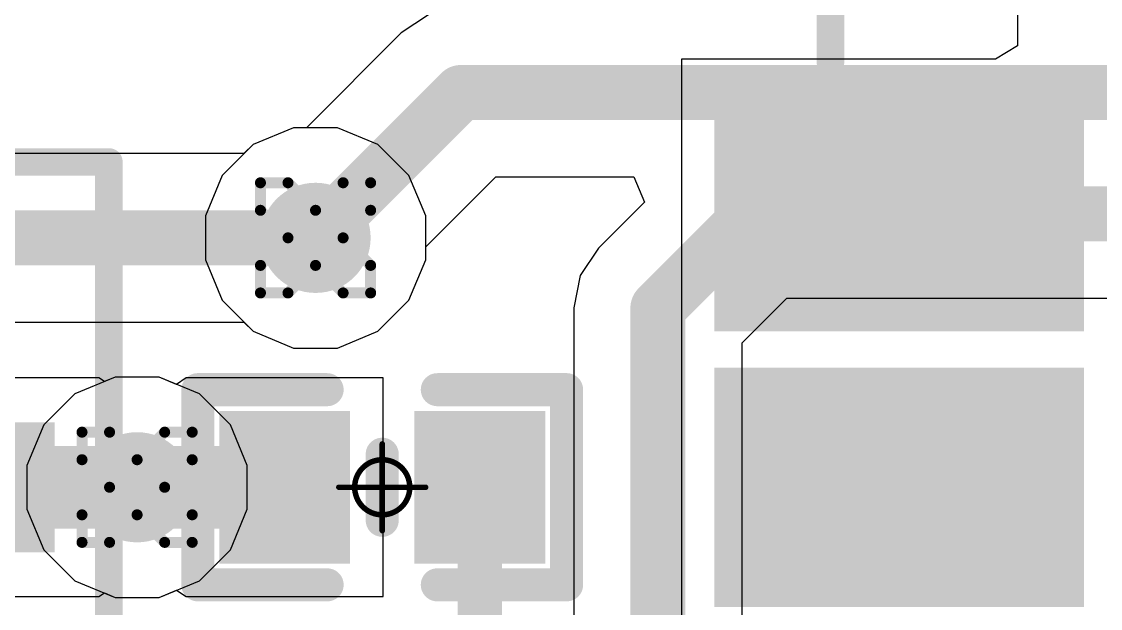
# Model space of a CAD drawing. Header units: inches. Extents: x -13 to 356, y -4 to 120.
# Drawn here: x 9.182 to 14.156, y 33.239 to 35.944 of the extents above; entities that cross this region are included whole.
import ezdxf

# ---------------------------------------------------------------- set-up
doc = ezdxf.new("R2010")
doc.units = ezdxf.units.IN
for name, color, linetype in [('Bottom Layer', 5, 'Continuous'), ('Bottom Overlay', 54, 'Continuous'), ('Bottom Paste', 16, 'Continuous'), ('Bottom Solder', 6, 'Continuous'), ('Drill Drawing', 1, 'Continuous'), ('GND', 16, 'Continuous'), ('Mechanical 15', 56, 'Continuous'), ('POWER', 76, 'Continuous'), ('Top Layer', 1, 'Continuous'), ('Top Overlay', 2, 'Continuous'), ('Top Paste', 8, 'Continuous'), ('Top Solder', 216, 'Continuous'), ('Via Holes', 16, 'Continuous')]:
    doc.layers.add(name, color=color, linetype=linetype)

# ---------------------------------------------------------------- blocks, each defined once
blk = doc.blocks.new('41_SMD_M______19')
at = {"layer": 'Top Layer'}
for points in [[(-7.42999911, -9.62999979), (-7.42999911, -8.13000025), (-6.52999837, -8.13000025), (-6.52999837, -9.62999979)], [(-6.159999109999999, -9.62999979), (-6.159999109999999, -8.13000025), (-5.25999837, -8.13000025), (-5.25999837, -9.62999979)]]:
    blk.add_hatch(color=1, dxfattribs=at).paths.add_polyline_path(points)
at = {"layer": 'Top Paste'}
for points in [[(-7.42999911, -9.62999979), (-7.42999911, -8.13000025), (-6.52999837, -8.13000025), (-6.52999837, -9.62999979)], [(-6.159999109999999, -9.62999979), (-6.159999109999999, -8.13000025), (-5.25999837, -8.13000025), (-5.25999837, -9.62999979)]]:
    blk.add_hatch(color=8, dxfattribs=at).paths.add_polyline_path(points)
at = {"layer": 'Top Solder'}
for points in [[(-7.53159911, -9.731599789999999), (-7.53159911, -8.02840025), (-6.42839837, -8.02840025), (-6.42839837, -9.731599789999999)], [(-6.26159911, -9.731599789999999), (-6.26159911, -8.02840025), (-5.15839837, -8.02840025), (-5.15839837, -9.731599789999999)]]:
    blk.add_hatch(color=216, dxfattribs=at).paths.add_polyline_path(points)
at = {"layer": 'Top Overlay'}
blk.add_lwpolyline([(-7.66879848, -9.19680152, 0.127, 0.127, 0), (-9.0637995, -9.19680152, 0.127, 0.127, 0)], format="xyseb", dxfattribs=at)
blk.add_lwpolyline([(-7.700548479999999, -9.19680152, 0.0635, 0.0635, 1), (-7.637048480000001, -9.19680152, 0.0635, 0.0635, 1)], format="xyseb", close=True, dxfattribs=at)
blk = doc.blocks.new('VL53L5CXV0GC_1_B_20')
at = {"layer": 'Bottom Layer'}
blk.add_hatch(color=5, dxfattribs=at).paths.add_polyline_path([(-2.8999815, 0.2498725), (-2.3999825, 0.2498725), (-2.3999825, -0.2501265), (-2.8999815, -0.2501265)])
at = {"layer": 'Bottom Paste'}
blk.add_hatch(color=16, dxfattribs=at).paths.add_polyline_path([(-2.8999815, 0.2498725), (-2.3999825, 0.2498725), (-2.3999825, -0.2501265), (-2.8999815, -0.2501265)])
at = {"layer": 'Bottom Solder'}
blk.add_hatch(color=6, dxfattribs=at).paths.add_polyline_path([(-2.9499814, 0.2998724), (-2.3499826, 0.2998724), (-2.3499826, -0.3001264), (-2.9499814, -0.3001264)])
at = {"layer": 'Bottom Overlay'}
for points in [[(-3.1999174, 1.4999716, 0.127, 0.127, 0), (-3.1999174, -1.5000224, 0.127, 0.127, 0)], [(-2.725039, -1.50001986, 0.127, 0.127, 0), (-3.1999174, -1.5000224, 0.127, 0.127, 0)]]:
    blk.add_lwpolyline(points, format="xyseb", dxfattribs=at)
blk.add_lwpolyline([(-3.2316674, -1.5000224, 0.0635, 0.0635, 1), (-3.1681674, -1.5000224, 0.0635, 0.0635, 1)], format="xyseb", close=True, dxfattribs=at)
blk.add_lwpolyline([(-3.2316674, -1.5000224, 0.0635, 0.0635, 1), (-3.1681674, -1.5000224, 0.0635, 0.0635, 1)], format="xyseb", close=True, dxfattribs=at)
blk = doc.blocks.new('C_0402_L_B_45')
at = {"layer": 'Bottom Layer'}
for points in [[(-0.65000124, 0.2499995), (-0.25000204, 0.2499995), (-0.25000204, -0.2499995), (-0.65000124, -0.2499995)], [(0.24991822, 0.25008332), (0.64991742, 0.25008332), (0.64991742, -0.24991568), (0.24991822, -0.24991568)]]:
    blk.add_hatch(color=5, dxfattribs=at).paths.add_polyline_path(points)
at = {"layer": 'Bottom Paste'}
for points in [[(-0.65000124, 0.2499995), (-0.25000204, 0.2499995), (-0.25000204, -0.2499995), (-0.65000124, -0.2499995)], [(0.24991822, 0.25008332), (0.64991742, 0.25008332), (0.64991742, -0.24991568), (0.24991822, -0.24991568)]]:
    blk.add_hatch(color=16, dxfattribs=at).paths.add_polyline_path(points)
at = {"layer": 'Bottom Solder'}
for points in [[(-0.75160124, 0.3515995), (-0.14840204, 0.3515995), (-0.14840204, -0.3515995), (-0.75160124, -0.3515995)], [(0.14831822, 0.35168332), (0.75151742, 0.35168332), (0.75151742, -0.3515156799999999), (0.14831822, -0.3515156799999999)]]:
    blk.add_hatch(color=6, dxfattribs=at).paths.add_polyline_path(points)
at = {"layer": 'Bottom Overlay'}
for points in [[(-0.84991956, 0.44991782, 0.1524, 0.1524, 0), (-0.8497569999999999, 0.45008038, 0.1524, 0.1524, 0)], [(-0.84991956, 0.44991782, 0.1524, 0.1524, 0), (-0.254, 0.44991782, 0.1524, 0.1524, 0)], [(-0.84991956, -0.44991782, 0.1524, 0.1524, 0), (-0.84991956, 0.44991782, 0.1524, 0.1524, 0)], [(0.254, 0.44991782, 0.1524, 0.1524, 0), (0.84991956, 0.44991782, 0.1524, 0.1524, 0)], [(0.84991956, -0.44991782, 0.1524, 0.1524, 0), (0.84991956, 0.45008038, 0.1524, 0.1524, 0)], [(0, -0.15239746, 0.1524, 0.1524, 0), (0, 0.15239746, 0.1524, 0.1524, 0)], [(-0.84991956, -0.44991782, 0.1524, 0.1524, 0), (-0.254, -0.44991782, 0.1524, 0.1524, 0)], [(0.254, -0.44991782, 0.1524, 0.1524, 0), (0.84991956, -0.44991782, 0.1524, 0.1524, 0)]]:
    blk.add_lwpolyline(points, format="xyseb", dxfattribs=at)
for points in [[(-0.8880195599999998, 0.44991782, 0.0762, 0.0762, 1), (-0.81181956, 0.44991782, 0.0762, 0.0762, 1)], [(-0.8880195599999998, 0.44991782, 0.0762, 0.0762, 1), (-0.81181956, 0.44991782, 0.0762, 0.0762, 1)], [(-0.8880195599999998, 0.44991782, 0.0762, 0.0762, 1), (-0.81181956, 0.44991782, 0.0762, 0.0762, 1)], [(-0.8878569999999999, 0.45008038, 0.0762, 0.0762, 1), (-0.8116569999999999, 0.45008038, 0.0762, 0.0762, 1)], [(-0.2921, 0.44991782, 0.0762, 0.0762, 1), (-0.2159, 0.44991782, 0.0762, 0.0762, 1)], [(0.2159, 0.44991782, 0.0762, 0.0762, 1), (0.2921, 0.44991782, 0.0762, 0.0762, 1)], [(0.81181956, 0.45008038, 0.0762, 0.0762, 1), (0.8880195599999998, 0.45008038, 0.0762, 0.0762, 1)], [(0.81181956, 0.44991782, 0.0762, 0.0762, 1), (0.8880195599999998, 0.44991782, 0.0762, 0.0762, 1)], [(-0.0381, 0.15239746, 0.0762, 0.0762, 1), (0.0381, 0.15239746, 0.0762, 0.0762, 1)], [(-0.0381, -0.15239746, 0.0762, 0.0762, 1), (0.0381, -0.15239746, 0.0762, 0.0762, 1)], [(-0.8880195599999998, -0.44991782, 0.0762, 0.0762, 1), (-0.81181956, -0.44991782, 0.0762, 0.0762, 1)], [(-0.8880195599999998, -0.44991782, 0.0762, 0.0762, 1), (-0.81181956, -0.44991782, 0.0762, 0.0762, 1)], [(-0.2921, -0.44991782, 0.0762, 0.0762, 1), (-0.2159, -0.44991782, 0.0762, 0.0762, 1)], [(0.2159, -0.44991782, 0.0762, 0.0762, 1), (0.2921, -0.44991782, 0.0762, 0.0762, 1)], [(0.81181956, -0.44991782, 0.0762, 0.0762, 1), (0.8880195599999998, -0.44991782, 0.0762, 0.0762, 1)], [(0.81181956, -0.44991782, 0.0762, 0.0762, 1), (0.8880195599999998, -0.44991782, 0.0762, 0.0762, 1)]]:
    blk.add_lwpolyline(points, format="xyseb", close=True, dxfattribs=at)
at = {"layer": 'Mechanical 15'}
for points in [[(0, -0.20000214, 0.0254, 0.0254, 0), (0, 0.20000214, 0.0254, 0.0254, 0)], [(-0.20000214, 0, 0.0254, 0.0254, 0), (0.20000214, 0, 0.0254, 0.0254, 0)]]:
    blk.add_lwpolyline(points, format="xyseb", dxfattribs=at)
for points in [[(-0.00635, 0.20000214, 0.0127, 0.0127, 1), (0.00635, 0.20000214, 0.0127, 0.0127, 1)], [(0.127, 0, 0.0254, 0.0254, 1), (-0.127, 0, 0.0254, 0.0254, 1)], [(-0.20635214, 0, 0.0127, 0.0127, 1), (-0.19365214, 0, 0.0127, 0.0127, 1)], [(-0.13335, 0, 0.0127, 0.0127, 1), (-0.12065, 0, 0.0127, 0.0127, 1)], [(0.12065, 0, 0.0127, 0.0127, 1), (0.13335, 0, 0.0127, 0.0127, 1)], [(0.19365214, 0, 0.0127, 0.0127, 1), (0.20635214, 0, 0.0127, 0.0127, 1)], [(-0.00635, -0.20000214, 0.0127, 0.0127, 1), (0.00635, -0.20000214, 0.0127, 0.0127, 1)]]:
    blk.add_lwpolyline(points, format="xyseb", close=True, dxfattribs=at)

msp = doc.modelspace()

# ---------------------------------------------------------------- hatches: boundary and pattern name
at = {"layer": 'Bottom Layer'}
h = msp.add_hatch(color=5, dxfattribs=at)
edge = h.paths.add_edge_path()
edge.add_arc((10.537317, 34.94709038), 0.254, 0, 360)
h = msp.add_hatch(color=5, dxfattribs=at)
edge = h.paths.add_edge_path()
edge.add_arc((9.71467958, 33.7971257), 0.254, 0, 360)
at = {"layer": 'GND'}
h = msp.add_hatch(color=16, dxfattribs=at)
edge = h.paths.add_edge_path()
edge.add_arc((10.537317, 34.94709038), 0.254, 0, 360)
h = msp.add_hatch(color=16, dxfattribs=at)
edge = h.paths.add_edge_path()
edge.add_arc((9.71467958, 33.7971257), 0.254, 0, 360)
at = {"layer": 'POWER'}
h = msp.add_hatch(color=76, dxfattribs=at)
edge = h.paths.add_edge_path()
edge.add_arc((10.537317, 34.94709038), 0.254, 0, 360)
h = msp.add_hatch(color=76, dxfattribs=at)
edge = h.paths.add_edge_path()
edge.add_arc((9.71467958, 33.7971257), 0.254, 0, 360)
at = {"layer": 'Top Layer'}
h = msp.add_hatch(color=1, dxfattribs=at)
edge = h.paths.add_edge_path()
edge.add_arc((10.537317, 34.94709038), 0.254, 0, 360)
h = msp.add_hatch(color=1, dxfattribs=at)
edge = h.paths.add_edge_path()
edge.add_arc((9.71467958, 33.7971257), 0.254, 0, 360)
at = {"layer": 'Via Holes'}
h = msp.add_hatch(color=7, dxfattribs=at)
edge = h.paths.add_edge_path()
edge.add_arc((10.537317, 34.94709038), 0.127, 0, 360)
h = msp.add_hatch(color=7, dxfattribs=at)
edge = h.paths.add_edge_path()
edge.add_arc((9.71467958, 33.7971257), 0.127, 0, 360)

# ---------------------------------------------------------------- linework, layer by layer
at = {"layer": 'Bottom Layer'}
for p, q in [((11.05870026, 35.9760266), (10.93267308, 35.89181798)), ((10.93267308, 35.89181798), (10.49594548, 35.45509037999999)), ((10.43627072, 35.45509037999999), (10.24955786, 35.37775246)), ((10.49594548, 35.45509037999999), (10.43627072, 35.45509037999999)), ((10.24955786, 35.37775246), (10.10665492, 35.23484952)), ((10.10665492, 35.23484952), (10.029317, 35.04813666)), ((11.045317, 34.90571886), (11.3682653, 35.22866715999999)), ((11.3682653, 35.22866715999999), (12.005056, 35.22866715999999)), ((12.005056, 35.22866715999999), (12.05365636, 35.1113344)), ((12.05365636, 35.1113344), (11.84111424, 34.89878974)), ((10.029317, 35.04813666), (10.029317, 34.8460441)), ((11.045317, 34.8460441), (11.045317, 34.90571886)), ((11.84111424, 34.89878974), (11.75690562, 34.77276256)), ((10.029317, 34.8460441), (10.10665492, 34.65933124)), ((10.96797908, 34.65933124), (11.045317, 34.8460441)), ((11.75690562, 34.77276256), (11.72733494, 34.62410398)), ((12.50426506, 34.46319752), (12.71054608, 34.669476)), ((12.71054608, 34.669476), (15.08301276, 34.669476)), ((10.10665492, 34.65933124), (10.24955786, 34.5164283)), ((10.82507614, 34.5164283), (10.96797908, 34.65933124)), ((11.72733494, 34.62410398), (11.72733494, 32.0268854)), ((10.24955786, 34.5164283), (10.43627072, 34.43909038)), ((10.63836328, 34.43909038), (10.82507614, 34.5164283)), ((10.43627072, 34.43909038), (10.63836328, 34.43909038)), ((12.50426506, 31.86597893999999), (12.50426506, 34.46319752)), ((9.53863472, 34.3011252), (8.53063572, 34.3011252)), ((9.56364102, 34.28441708), (9.53863472, 34.30112774)), ((9.53863472, 34.30112774), (9.53863472, 34.3011252)), ((9.613633299999998, 34.3051257), (9.56364102, 34.28441708)), ((9.815725859999999, 34.3051257), (9.613633299999998, 34.3051257)), ((9.89658422, 34.27163326), (9.815725859999999, 34.3051257)), ((9.94072434, 34.30112774), (9.89658422, 34.27163326)), ((9.94072434, 34.3011252), (9.94072434, 34.30112774)), ((10.84872354, 34.3011252), (9.94072434, 34.3011252)), ((10.84872354, 33.2931262), (10.84872354, 34.3011252)), ((8.53063572, 33.2931262), (9.53863472, 33.2931262)), ((9.53863472, 33.29312366), (9.56364102, 33.30983432)), ((9.53863472, 33.2931262), (9.53863472, 33.29312366)), ((9.56364102, 33.30983432), (9.613633299999998, 33.2891257)), ((9.613633299999998, 33.2891257), (9.815725859999999, 33.2891257)), ((9.815725859999999, 33.2891257), (9.89658422, 33.32261814)), ((9.89658422, 33.32261814), (9.94072434, 33.29312366)), ((9.94072434, 33.29312366), (9.94072434, 33.2931262)), ((9.94072434, 33.2931262), (10.84872354, 33.2931262))]:
    msp.add_line(p, q, dxfattribs=at)
for points in [[(10.537317, 34.94709038, 0.254, 0.254, 0), (11.20735884, 35.61713222, 0.254, 0.254, 0)], [(11.20735884, 35.61713222, 0.254, 0.254, 0), (22.098, 35.61713222, 0.254, 0.254, 0)], [(12.1158, 34.62410398, 0.254, 0.254, 0), (12.54963708, 35.05794106, 0.254, 0.254, 0)], [(12.54963708, 35.05794106, 0.254, 0.254, 0), (20.83672236, 35.05794106, 0.254, 0.254, 0)], [(12.1158, 31.86597893999999, 0.254, 0.254, 0), (12.1158, 34.62410398, 0.254, 0.254, 0)], [(9.03463522, 33.7971257, 0.3809999999999999, 0.3809999999999999, 0), (10.39472394, 33.7971257, 0.3809999999999999, 0.3809999999999999, 0)], [(11.2946434, 32.7236455, 0.2032, 0.2032, 0), (11.2946434, 33.79720952, 0.2032, 0.2032, 0)]]:
    msp.add_lwpolyline(points, format="xyseb", dxfattribs=at)
for points in [[(11.14385884, 35.61713222, 0.127, 0.127, 1), (11.27085884, 35.61713222, 0.127, 0.127, 1)], [(11.14385884, 35.61713222, 0.127, 0.127, 1), (11.27085884, 35.61713222, 0.127, 0.127, 1)], [(12.48613708, 35.05794106, 0.127, 0.127, 1), (12.61313708, 35.05794106, 0.127, 0.127, 1)], [(12.48613708, 35.05794106, 0.127, 0.127, 1), (12.61313708, 35.05794106, 0.127, 0.127, 1)], [(10.473817, 34.94709038, 0.127, 0.127, 1), (10.600817, 34.94709038, 0.127, 0.127, 1)], [(12.0523, 34.62410398, 0.127, 0.127, 1), (12.1793, 34.62410398, 0.127, 0.127, 1)], [(12.0523, 34.62410398, 0.127, 0.127, 1), (12.1793, 34.62410398, 0.127, 0.127, 1)], [(8.939385219999998, 33.7971257, 0.1905, 0.1905, 1), (9.129885219999998, 33.7971257, 0.1905, 0.1905, 1)], [(10.29947394, 33.7971257, 0.1905, 0.1905, 1), (10.48997394, 33.7971257, 0.1905, 0.1905, 1)], [(11.2438434, 33.79720952, 0.1016, 0.1016, 1), (11.3454434, 33.79720952, 0.1016, 0.1016, 1)]]:
    msp.add_lwpolyline(points, format="xyseb", close=True, dxfattribs=at)
at = {"layer": 'Drill Drawing'}
for points in [[(10.283317, 35.07409038, 0.0508, 0.0508, 0), (10.283317, 35.20109038, 0.0508, 0.0508, 0)], [(10.283317, 35.20109038, 0.0508, 0.0508, 0), (10.410317, 35.20109038, 0.0508, 0.0508, 0)], [(10.410317, 35.20109038, 0.0508, 0.0508, 0), (10.537317, 35.07409038, 0.0508, 0.0508, 0)], [(10.537317, 35.07409038, 0.0508, 0.0508, 0), (10.664317, 35.20109038, 0.0508, 0.0508, 0)], [(10.664317, 35.20109038, 0.0508, 0.0508, 0), (10.791317, 35.20109038, 0.0508, 0.0508, 0)], [(10.791317, 35.07409038, 0.0508, 0.0508, 0), (10.791317, 35.20109038, 0.0508, 0.0508, 0)], [(10.283317, 35.07409038, 0.0508, 0.0508, 0), (10.410317, 34.94709038, 0.0508, 0.0508, 0)], [(10.664317, 34.94709038, 0.0508, 0.0508, 0), (10.791317, 35.07409038, 0.0508, 0.0508, 0)], [(10.283317, 34.82009038, 0.0508, 0.0508, 0), (10.410317, 34.94709038, 0.0508, 0.0508, 0)], [(10.664317, 34.94709038, 0.0508, 0.0508, 0), (10.791317, 34.82009038, 0.0508, 0.0508, 0)], [(10.283317, 34.69309037999999, 0.0508, 0.0508, 0), (10.283317, 34.82009038, 0.0508, 0.0508, 0)], [(10.410317, 34.69309037999999, 0.0508, 0.0508, 0), (10.537317, 34.82009038, 0.0508, 0.0508, 0)], [(10.537317, 34.82009038, 0.0508, 0.0508, 0), (10.664317, 34.69309037999999, 0.0508, 0.0508, 0)], [(10.791317, 34.69309037999999, 0.0508, 0.0508, 0), (10.791317, 34.82009038, 0.0508, 0.0508, 0)], [(10.283317, 34.69309037999999, 0.0508, 0.0508, 0), (10.410317, 34.69309037999999, 0.0508, 0.0508, 0)], [(10.664317, 34.69309037999999, 0.0508, 0.0508, 0), (10.791317, 34.69309037999999, 0.0508, 0.0508, 0)], [(9.460679579999999, 33.9241257, 0.0508, 0.0508, 0), (9.460679579999999, 34.0511257, 0.0508, 0.0508, 0)], [(9.460679579999999, 34.0511257, 0.0508, 0.0508, 0), (9.58767958, 34.0511257, 0.0508, 0.0508, 0)], [(9.58767958, 34.0511257, 0.0508, 0.0508, 0), (9.71467958, 33.9241257, 0.0508, 0.0508, 0)], [(9.71467958, 33.9241257, 0.0508, 0.0508, 0), (9.841679580000001, 34.0511257, 0.0508, 0.0508, 0)], [(9.841679580000001, 34.0511257, 0.0508, 0.0508, 0), (9.968679579999998, 34.0511257, 0.0508, 0.0508, 0)], [(9.968679579999998, 33.9241257, 0.0508, 0.0508, 0), (9.968679579999998, 34.0511257, 0.0508, 0.0508, 0)], [(9.460679579999999, 33.9241257, 0.0508, 0.0508, 0), (9.58767958, 33.7971257, 0.0508, 0.0508, 0)], [(9.841679580000001, 33.7971257, 0.0508, 0.0508, 0), (9.968679579999998, 33.9241257, 0.0508, 0.0508, 0)], [(9.460679579999999, 33.67012569999999, 0.0508, 0.0508, 0), (9.58767958, 33.7971257, 0.0508, 0.0508, 0)], [(9.841679580000001, 33.7971257, 0.0508, 0.0508, 0), (9.968679579999998, 33.67012569999999, 0.0508, 0.0508, 0)], [(9.460679579999999, 33.5431257, 0.0508, 0.0508, 0), (9.460679579999999, 33.67012569999999, 0.0508, 0.0508, 0)], [(9.58767958, 33.5431257, 0.0508, 0.0508, 0), (9.71467958, 33.67012569999999, 0.0508, 0.0508, 0)], [(9.71467958, 33.67012569999999, 0.0508, 0.0508, 0), (9.841679580000001, 33.5431257, 0.0508, 0.0508, 0)], [(9.968679579999998, 33.5431257, 0.0508, 0.0508, 0), (9.968679579999998, 33.67012569999999, 0.0508, 0.0508, 0)], [(9.460679579999999, 33.5431257, 0.0508, 0.0508, 0), (9.58767958, 33.5431257, 0.0508, 0.0508, 0)], [(9.841679580000001, 33.5431257, 0.0508, 0.0508, 0), (9.968679579999998, 33.5431257, 0.0508, 0.0508, 0)]]:
    msp.add_lwpolyline(points, format="xyseb", dxfattribs=at)
for points in [[(10.270617, 35.20109038, 0.0254, 0.0254, 1), (10.296017, 35.20109038, 0.0254, 0.0254, 1)], [(10.270617, 35.20109038, 0.0254, 0.0254, 1), (10.296017, 35.20109038, 0.0254, 0.0254, 1)], [(10.397617, 35.20109038, 0.0254, 0.0254, 1), (10.423017, 35.20109038, 0.0254, 0.0254, 1)], [(10.397617, 35.20109038, 0.0254, 0.0254, 1), (10.423017, 35.20109038, 0.0254, 0.0254, 1)], [(10.651617, 35.20109038, 0.0254, 0.0254, 1), (10.677017, 35.20109038, 0.0254, 0.0254, 1)], [(10.651617, 35.20109038, 0.0254, 0.0254, 1), (10.677017, 35.20109038, 0.0254, 0.0254, 1)], [(10.778617, 35.20109038, 0.0254, 0.0254, 1), (10.804017, 35.20109038, 0.0254, 0.0254, 1)], [(10.778617, 35.20109038, 0.0254, 0.0254, 1), (10.804017, 35.20109038, 0.0254, 0.0254, 1)], [(10.270617, 35.07409038, 0.0254, 0.0254, 1), (10.296017, 35.07409038, 0.0254, 0.0254, 1)], [(10.270617, 35.07409038, 0.0254, 0.0254, 1), (10.296017, 35.07409038, 0.0254, 0.0254, 1)], [(10.524617, 35.07409038, 0.0254, 0.0254, 1), (10.550017, 35.07409038, 0.0254, 0.0254, 1)], [(10.524617, 35.07409038, 0.0254, 0.0254, 1), (10.550017, 35.07409038, 0.0254, 0.0254, 1)], [(10.778617, 35.07409038, 0.0254, 0.0254, 1), (10.804017, 35.07409038, 0.0254, 0.0254, 1)], [(10.778617, 35.07409038, 0.0254, 0.0254, 1), (10.804017, 35.07409038, 0.0254, 0.0254, 1)], [(10.397617, 34.94709038, 0.0254, 0.0254, 1), (10.423017, 34.94709038, 0.0254, 0.0254, 1)], [(10.397617, 34.94709038, 0.0254, 0.0254, 1), (10.423017, 34.94709038, 0.0254, 0.0254, 1)], [(10.651617, 34.94709038, 0.0254, 0.0254, 1), (10.677017, 34.94709038, 0.0254, 0.0254, 1)], [(10.651617, 34.94709038, 0.0254, 0.0254, 1), (10.677017, 34.94709038, 0.0254, 0.0254, 1)], [(10.270617, 34.82009038, 0.0254, 0.0254, 1), (10.296017, 34.82009038, 0.0254, 0.0254, 1)], [(10.270617, 34.82009038, 0.0254, 0.0254, 1), (10.296017, 34.82009038, 0.0254, 0.0254, 1)], [(10.524617, 34.82009038, 0.0254, 0.0254, 1), (10.550017, 34.82009038, 0.0254, 0.0254, 1)], [(10.524617, 34.82009038, 0.0254, 0.0254, 1), (10.550017, 34.82009038, 0.0254, 0.0254, 1)], [(10.778617, 34.82009038, 0.0254, 0.0254, 1), (10.804017, 34.82009038, 0.0254, 0.0254, 1)], [(10.778617, 34.82009038, 0.0254, 0.0254, 1), (10.804017, 34.82009038, 0.0254, 0.0254, 1)], [(10.270617, 34.69309037999999, 0.0254, 0.0254, 1), (10.296017, 34.69309037999999, 0.0254, 0.0254, 1)], [(10.270617, 34.69309037999999, 0.0254, 0.0254, 1), (10.296017, 34.69309037999999, 0.0254, 0.0254, 1)], [(10.397617, 34.69309037999999, 0.0254, 0.0254, 1), (10.423017, 34.69309037999999, 0.0254, 0.0254, 1)], [(10.397617, 34.69309037999999, 0.0254, 0.0254, 1), (10.423017, 34.69309037999999, 0.0254, 0.0254, 1)], [(10.651617, 34.69309037999999, 0.0254, 0.0254, 1), (10.677017, 34.69309037999999, 0.0254, 0.0254, 1)], [(10.651617, 34.69309037999999, 0.0254, 0.0254, 1), (10.677017, 34.69309037999999, 0.0254, 0.0254, 1)], [(10.778617, 34.69309037999999, 0.0254, 0.0254, 1), (10.804017, 34.69309037999999, 0.0254, 0.0254, 1)], [(10.778617, 34.69309037999999, 0.0254, 0.0254, 1), (10.804017, 34.69309037999999, 0.0254, 0.0254, 1)], [(9.44797958, 34.0511257, 0.0254, 0.0254, 1), (9.47337958, 34.0511257, 0.0254, 0.0254, 1)], [(9.44797958, 34.0511257, 0.0254, 0.0254, 1), (9.47337958, 34.0511257, 0.0254, 0.0254, 1)], [(9.574979579999999, 34.0511257, 0.0254, 0.0254, 1), (9.60037958, 34.0511257, 0.0254, 0.0254, 1)], [(9.574979579999999, 34.0511257, 0.0254, 0.0254, 1), (9.60037958, 34.0511257, 0.0254, 0.0254, 1)], [(9.82897958, 34.0511257, 0.0254, 0.0254, 1), (9.85437958, 34.0511257, 0.0254, 0.0254, 1)], [(9.82897958, 34.0511257, 0.0254, 0.0254, 1), (9.85437958, 34.0511257, 0.0254, 0.0254, 1)], [(9.95597958, 34.0511257, 0.0254, 0.0254, 1), (9.981379579999999, 34.0511257, 0.0254, 0.0254, 1)], [(9.95597958, 34.0511257, 0.0254, 0.0254, 1), (9.981379579999999, 34.0511257, 0.0254, 0.0254, 1)], [(9.44797958, 33.9241257, 0.0254, 0.0254, 1), (9.47337958, 33.9241257, 0.0254, 0.0254, 1)], [(9.44797958, 33.9241257, 0.0254, 0.0254, 1), (9.47337958, 33.9241257, 0.0254, 0.0254, 1)], [(9.70197958, 33.9241257, 0.0254, 0.0254, 1), (9.72737958, 33.9241257, 0.0254, 0.0254, 1)], [(9.70197958, 33.9241257, 0.0254, 0.0254, 1), (9.72737958, 33.9241257, 0.0254, 0.0254, 1)], [(9.95597958, 33.9241257, 0.0254, 0.0254, 1), (9.981379579999999, 33.9241257, 0.0254, 0.0254, 1)], [(9.95597958, 33.9241257, 0.0254, 0.0254, 1), (9.981379579999999, 33.9241257, 0.0254, 0.0254, 1)], [(9.574979579999999, 33.7971257, 0.0254, 0.0254, 1), (9.60037958, 33.7971257, 0.0254, 0.0254, 1)], [(9.574979579999999, 33.7971257, 0.0254, 0.0254, 1), (9.60037958, 33.7971257, 0.0254, 0.0254, 1)], [(9.82897958, 33.7971257, 0.0254, 0.0254, 1), (9.85437958, 33.7971257, 0.0254, 0.0254, 1)], [(9.82897958, 33.7971257, 0.0254, 0.0254, 1), (9.85437958, 33.7971257, 0.0254, 0.0254, 1)], [(9.44797958, 33.67012569999999, 0.0254, 0.0254, 1), (9.47337958, 33.67012569999999, 0.0254, 0.0254, 1)], [(9.44797958, 33.67012569999999, 0.0254, 0.0254, 1), (9.47337958, 33.67012569999999, 0.0254, 0.0254, 1)], [(9.70197958, 33.67012569999999, 0.0254, 0.0254, 1), (9.72737958, 33.67012569999999, 0.0254, 0.0254, 1)], [(9.70197958, 33.67012569999999, 0.0254, 0.0254, 1), (9.72737958, 33.67012569999999, 0.0254, 0.0254, 1)], [(9.95597958, 33.67012569999999, 0.0254, 0.0254, 1), (9.981379579999999, 33.67012569999999, 0.0254, 0.0254, 1)], [(9.95597958, 33.67012569999999, 0.0254, 0.0254, 1), (9.981379579999999, 33.67012569999999, 0.0254, 0.0254, 1)], [(9.44797958, 33.5431257, 0.0254, 0.0254, 1), (9.47337958, 33.5431257, 0.0254, 0.0254, 1)], [(9.44797958, 33.5431257, 0.0254, 0.0254, 1), (9.47337958, 33.5431257, 0.0254, 0.0254, 1)], [(9.574979579999999, 33.5431257, 0.0254, 0.0254, 1), (9.60037958, 33.5431257, 0.0254, 0.0254, 1)], [(9.574979579999999, 33.5431257, 0.0254, 0.0254, 1), (9.60037958, 33.5431257, 0.0254, 0.0254, 1)], [(9.82897958, 33.5431257, 0.0254, 0.0254, 1), (9.85437958, 33.5431257, 0.0254, 0.0254, 1)], [(9.82897958, 33.5431257, 0.0254, 0.0254, 1), (9.85437958, 33.5431257, 0.0254, 0.0254, 1)], [(9.95597958, 33.5431257, 0.0254, 0.0254, 1), (9.981379579999999, 33.5431257, 0.0254, 0.0254, 1)], [(9.95597958, 33.5431257, 0.0254, 0.0254, 1), (9.981379579999999, 33.5431257, 0.0254, 0.0254, 1)]]:
    msp.add_lwpolyline(points, format="xyseb", close=True, dxfattribs=at)
at = {"layer": 'GND'}
for p, q in [((10.43627072, 35.45509037999999), (10.24955786, 35.37775246)), ((10.63836328, 35.45509037999999), (10.43627072, 35.45509037999999)), ((10.82507614, 35.37775246), (10.63836328, 35.45509037999999)), ((10.24955786, 35.37775246), (10.10665492, 35.23484952)), ((10.96797908, 35.23484952), (10.82507614, 35.37775246)), ((10.10665492, 35.23484952), (10.029317, 35.04813666)), ((11.045317, 35.04813666), (10.96797908, 35.23484952)), ((10.029317, 35.04813666), (10.029317, 34.8460441)), ((11.045317, 34.8460441), (11.045317, 35.04813666)), ((10.029317, 34.8460441), (10.10665492, 34.65933124)), ((10.96797908, 34.65933124), (11.045317, 34.8460441)), ((10.10665492, 34.65933124), (10.24955786, 34.5164283)), ((10.82507614, 34.5164283), (10.96797908, 34.65933124)), ((10.24955786, 34.5164283), (10.43627072, 34.43909038)), ((10.63836328, 34.43909038), (10.82507614, 34.5164283)), ((10.43627072, 34.43909038), (10.63836328, 34.43909038)), ((9.613633299999998, 34.3051257), (9.42692044, 34.22778778)), ((9.815725859999999, 34.3051257), (9.613633299999998, 34.3051257)), ((10.00243872, 34.22778778), (9.815725859999999, 34.3051257)), ((9.42692044, 34.22778778), (9.2840175, 34.08488484)), ((10.14534166, 34.08488484), (10.00243872, 34.22778778)), ((9.2840175, 34.08488484), (9.20667958, 33.89817198)), ((10.22267958, 33.89817198), (10.14534166, 34.08488484)), ((9.20667958, 33.89817198), (9.20667958, 33.69607942)), ((10.22267958, 33.69607942), (10.22267958, 33.89817198)), ((9.20667958, 33.69607942), (9.2840175, 33.50936656)), ((10.14534166, 33.50936656), (10.22267958, 33.69607942)), ((9.2840175, 33.50936656), (9.42692044, 33.36646362)), ((10.00243872, 33.36646362), (10.14534166, 33.50936656)), ((9.42692044, 33.36646362), (9.613633299999998, 33.2891257)), ((9.815725859999999, 33.2891257), (10.00243872, 33.36646362)), ((9.613633299999998, 33.2891257), (9.815725859999999, 33.2891257))]:
    msp.add_line(p, q, dxfattribs=at)
at = {"layer": 'POWER'}
for p, q in [((10.43627072, 35.45509037999999), (10.24955786, 35.37775246)), ((10.63836328, 35.45509037999999), (10.43627072, 35.45509037999999)), ((10.82507614, 35.37775246), (10.63836328, 35.45509037999999)), ((10.24955786, 35.37775246), (10.10665492, 35.23484952)), ((10.96797908, 35.23484952), (10.82507614, 35.37775246)), ((10.10665492, 35.23484952), (10.029317, 35.04813666)), ((11.045317, 35.04813666), (10.96797908, 35.23484952)), ((10.029317, 35.04813666), (10.029317, 34.8460441)), ((11.045317, 34.8460441), (11.045317, 35.04813666)), ((10.029317, 34.8460441), (10.10665492, 34.65933124)), ((10.96797908, 34.65933124), (11.045317, 34.8460441)), ((10.10665492, 34.65933124), (10.24955786, 34.5164283)), ((10.82507614, 34.5164283), (10.96797908, 34.65933124)), ((10.24955786, 34.5164283), (10.43627072, 34.43909038)), ((10.63836328, 34.43909038), (10.82507614, 34.5164283)), ((10.43627072, 34.43909038), (10.63836328, 34.43909038))]:
    msp.add_line(p, q, dxfattribs=at)
at = {"layer": 'Top Layer'}
for p, q in [((13.7740009, 37.84099874), (13.7740009, 35.89800034)), ((13.7740009, 35.89800034), (13.77399836, 35.83300428)), ((13.77399836, 35.83300428), (13.67268284, 35.7709978)), ((13.67268284, 35.7709978), (12.22400146, 35.7709978)), ((12.22400146, 35.7709978), (12.22400146, 34.36299959999999)), ((10.43627072, 35.45509037999999), (10.24955786, 35.37775246)), ((10.63836328, 35.45509037999999), (10.43627072, 35.45509037999999)), ((10.82507614, 35.37775246), (10.63836328, 35.45509037999999)), ((10.24955786, 35.37775246), (10.20736084, 35.33555544)), ((10.96797908, 35.23484952), (10.82507614, 35.37775246)), ((10.20736084, 35.33555544), (5.245638479999999, 35.33555544)), ((11.045317, 35.04813666), (10.96797908, 35.23484952)), ((11.045317, 34.8460441), (11.045317, 35.04813666)), ((10.96797908, 34.65933124), (11.045317, 34.8460441)), ((10.82507614, 34.5164283), (10.96797908, 34.65933124)), ((5.40654494, 34.55862532), (10.20736084, 34.55862532)), ((10.20736084, 34.55862532), (10.24955786, 34.5164283)), ((10.24955786, 34.5164283), (10.43627072, 34.43909038)), ((10.63836328, 34.43909038), (10.82507614, 34.5164283)), ((10.43627072, 34.43909038), (10.63836328, 34.43909038)), ((12.22400146, 34.36299959999999), (12.22400146, 33.0929996)), ((9.613633299999998, 34.3051257), (9.42692044, 34.22778778)), ((9.815725859999999, 34.3051257), (9.613633299999998, 34.3051257)), ((10.00243872, 34.22778778), (9.815725859999999, 34.3051257)), ((9.42692044, 34.22778778), (9.2840175, 34.08488484)), ((10.14534166, 34.08488484), (10.00243872, 34.22778778)), ((9.2840175, 34.08488484), (9.20667958, 33.89817198)), ((10.22267958, 33.89817198), (10.14534166, 34.08488484)), ((9.20667958, 33.89817198), (9.20667958, 33.69607942)), ((10.22267958, 33.69607942), (10.22267958, 33.89817198)), ((9.20667958, 33.69607942), (9.2840175, 33.50936656)), ((10.14534166, 33.50936656), (10.22267958, 33.69607942)), ((9.2840175, 33.50936656), (9.42692044, 33.36646362)), ((10.00243872, 33.36646362), (10.14534166, 33.50936656)), ((9.42692044, 33.36646362), (9.613633299999998, 33.2891257)), ((9.815725859999999, 33.2891257), (10.00243872, 33.36646362)), ((9.613633299999998, 33.2891257), (9.815725859999999, 33.2891257))]:
    msp.add_line(p, q, dxfattribs=at)
msp.add_lwpolyline([(5.245638479999999, 34.94709038, 0.254, 0.254, 0), (10.537317, 34.94709038, 0.254, 0.254, 0)], format="xyseb", dxfattribs=at)
msp.add_lwpolyline([(10.473817, 34.94709038, 0.127, 0.127, 1), (10.600817, 34.94709038, 0.127, 0.127, 1)], format="xyseb", close=True, dxfattribs=at)

# ---------------------------------------------------------------- block references
for name, p, rotation in [('41_SMD_M______19', (22.10799998, 28.08699996), 270), ('VL53L5CXV0GC_1_B_20', (6.38465322, 33.7969987), 180)]:
    msp.add_blockref(name, p, dxfattribs=dict(rotation=rotation))
msp.add_blockref('C_0402_L_B_45', (10.84472558, 33.7971257))

doc.saveas('drawing.dxf')
